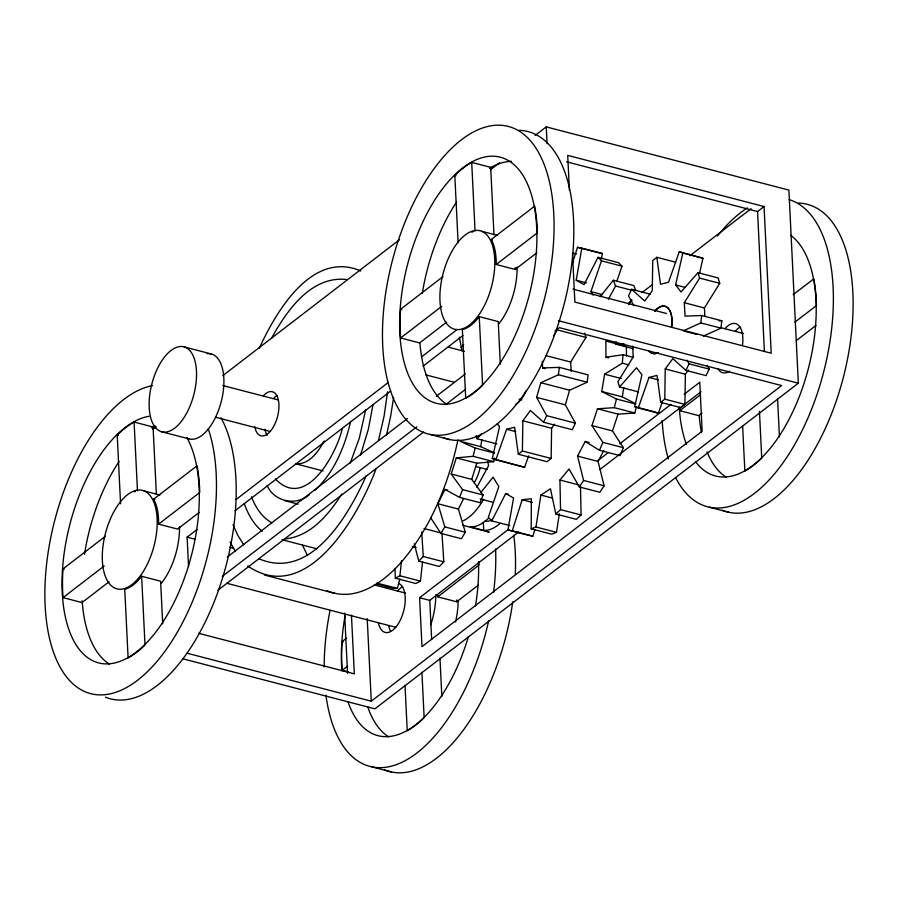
<?xml version="1.0" encoding="UTF-8"?>
<svg xmlns="http://www.w3.org/2000/svg" width="898" height="898" viewBox="0 0 898 898"><rect width="100%" height="100%" fill="white"/><g stroke="black" fill="none" stroke-linecap="round" stroke-linejoin="round"><path stroke-width="1.35" d="M559.353 513.712L556.491 532.346L551.731 534.187L531.201 528.832L531.347 498.749L522.176 499.737L512.253 530.864L507.942 530L513.555 497.997L505.709 493.574L491.734 520.862L509.705 525.543M497.2 423.587L499.524 426.606L492.317 458.496L495.853 459.821L506.607 429.255L514.644 427.257L518.303 454.22L522.4 450.976L522.849 420.78L530.426 410.487L543.548 422.228L572.284 429.715L575.382 423.16L565.358 404.852L569.579 390.203L587.157 382.234L588.067 374.859L559.319 367.372L542.65 367.956L542.28 361.254M518.303 454.22L547.039 461.707L551.148 458.463L551.596 428.267L554.616 424.148M638.321 391.876L619.541 386.982L636.491 367.731L641.924 374.78L634.706 406.659L638.254 407.984L648.996 377.429L657.033 375.42L660.692 402.383L664.789 399.15L665.238 368.955L672.815 358.65L685.937 370.391L706.064 375.633L709.162 369.078L707.153 365.419M660.692 402.383L680.807 407.625L684.916 404.392L685.365 374.197L688.396 370.077M635.683 404.033L616.432 399.015L601.75 391.517L604.601 374.185L622.325 363.207L623.01 354.721L633.281 357.404M387.577 391.741L384.131 416.01L378.451 440.536M394.952 568.445L395.333 578.177L399.913 575.786L401.563 560.678M395.333 578.177L415.864 583.52L420.444 581.129L422.543 561.912M575.382 423.16L546.646 415.673L536.622 397.365L540.832 382.716L558.41 374.747L559.319 367.372M633.258 348.693L615.815 344.147L616.118 341.689M683.232 330.879L700.81 322.921L701.72 315.535L721.835 320.777L720.926 328.152L703.347 336.121M393.616 397.365L390.641 416.313L386.443 435.384M373.029 404.504L368.281 429.536L360.468 455.252M531.201 528.832L535.96 526.991L540.865 495.067L550.463 488.77L555.806 513.993L576.336 519.347L581.073 514.969L580.501 486.716M494.405 452.828L480.733 446.654L481.833 439.762M365.666 409.802L359.312 438.202L350.242 463.121M635.739 403.741L622.28 396.871L623.818 387.532M616.724 281.579L621.988 266.178L618.554 262.687L598.023 257.333L584.048 284.632L576.202 280.21L581.814 248.207L577.504 247.332L572.542 262.901M601.413 258.882L602.345 253.55L581.814 248.207M457.946 439.863C448.832 482.282 432.353 524.084 404.796 558.006C386.791 580.209 356.731 603.535 327.04 590.716M350.613 421.51C344.81 446.699 334.337 472.135 315.164 490.117M704.863 316.006L704.414 307.958L719.736 283.33L718.108 277.942L697.993 272.7L681.043 291.962L675.61 284.913L682.828 253.023L679.281 251.698L668.527 282.253L660.49 284.262L656.842 257.299L675.622 262.194M699.643 272.88L702.943 258.265L679.281 251.698M463.75 498.345L458.407 509.087L465.344 532.267L461.392 538.721L440.862 533.367L444.813 526.913L437.876 503.733L445.004 489.421L459.529 497.369L480.06 502.712L483.158 495.011L462.627 489.657L451.189 474.009L456.296 457.857L473.167 456.307L475.121 448.035L460.203 441.311L480.733 446.654M456.296 457.857L476.827 463.2L493.698 461.662L494.529 458.115M603.849 450.482L598.068 461.437L604.118 485.807L599.864 492.284L579.333 486.929L583.588 480.452L577.537 456.083L585.238 441.479L599.494 450.291L620.024 455.634L623.38 447.687L602.85 442.344L591.95 425.585L597.496 408.792L614.311 407.658L616.432 399.015M597.496 408.792L618.026 414.146L634.841 413.001L636.356 406.839M376.363 583.992L393.055 588.336L397.343 588.392L399.79 579.154M342.183 428.907C336.582 453.535 305.769 511.142 275.327 478.847M483.158 495.011L471.719 479.364L476.827 463.2M507.942 530L532.783 536.218L534.849 529.73M623.38 447.687L612.481 430.939L618.026 414.146M593.084 295.15L590.929 291.626L601.458 260.835L598.023 257.333M495.853 459.821L524.6 467.308L528.63 455.847M638.254 407.984L658.369 413.226L662.398 401.765M375.936 469.115C359.256 514.408 307.206 607.16 247.758 565.953M459.529 497.369L462.627 489.657M599.494 450.291L602.85 442.344M366.305 475.614C348.839 514.588 311.146 581.096 259.14 558.837M259.376 348.02C276.214 311.426 312.111 250.026 360.794 270.96M543.548 422.228L546.646 415.673M650.376 294.185L631.597 289.291L628.499 295.846L633.842 305.612M685.937 370.391L689.035 363.836L687.037 360.177M324.088 441.008C318.408 451.615 309.226 464.94 295.588 463.738M271.51 338.288C286.743 310.596 311.258 275.248 347.133 279.57M476.816 487.356L488.613 465.624L487.681 461.583M608.361 299.303L615.568 286.024L613.334 280.243L600.178 296.643M628.892 304.647L631.507 299.82M553.572 335.785L557.22 329.914L585.967 337.401L570.645 362.04L571.173 371.424M701.72 315.535L685.051 316.13L684.298 302.716L699.621 278.088L697.993 272.7M341.846 494.001C328.713 514.487 310.562 536.611 284.621 538.968M480.812 492.497L493.081 477.186L498.828 486.581L488.299 517.371L491.734 520.862M461.033 347.795L463.671 344.596M555.806 513.993L560.543 509.626L559.937 480.026L569.04 469.037L579.333 486.929M496.74 443.915L477.152 438.808L481.609 433.745M424.013 528.518L441.973 533.199L443.803 561.845L439.335 566.481L418.805 561.127L423.272 556.502L421.712 531.942M656.842 257.299L652.734 260.532L652.285 290.739L644.719 301.032L631.597 289.291M152.84 429.435L156.173 426.876M222.85 375.6L399.554 239.699M490.678 169.621L499.569 162.785M535.129 135.43L546.242 126.887L788.893 190.095L798.333 383.21L374.926 708.836L182.44 658.694M109.096 581.736L82.021 602.569L63.04 597.619A127.134 62.725 -75.4 0 1 63.028 568.861L105.324 536.319M153.659 499.153L197.044 465.781A127.134 62.725 -75.4 0 1 199.738 492.486L158.587 524.14A50.849 25.088 -75.4 0 0 153.659 499.153L154.849 499.456M446.699 322.101L419.624 342.924L400.643 337.974A127.134 62.725 -75.4 0 1 400.631 309.215L442.927 276.685M491.262 239.508L534.647 206.147A127.134 62.725 -75.4 0 1 537.341 232.851L496.19 264.495A50.849 25.088 -75.4 0 0 491.262 239.508L492.452 239.811M63.04 597.619L104.202 565.965M400.643 337.974L441.805 306.33M199.221 512.421L177.568 529.09L158.587 524.14M496.19 264.495L515.171 269.445L536.836 252.787M188.546 566.526L187.11 537.161L197.122 529.472M236.039 499.546L388.351 382.402M421.701 356.742L457.284 329.386M235.085 510.738L390.742 391.034M422.98 366.238L463.009 335.459M227.306 557.041L407.423 418.513M436.327 396.287L465.231 374.051M222.3 576.404L416.773 426.842M445.666 404.616L465.669 389.227M217.911 590.244L423.665 432.005M554.908 331.081L559.353 327.658L781.653 385.568L371.267 701.192L186.919 653.16M628.746 302.794L632.08 300.224M642.092 292.524L652.094 284.823M689.911 255.75L751.076 208.706M566.616 161.808L757.553 211.546L764.052 206.54L771.225 353.24L574.877 302.087L572.486 253.191M348.098 671.872L342.172 670.335A127.134 62.725 -75.4 0 1 342.149 641.565L346.493 638.231M793.17 294.701L813.779 278.851A127.134 62.725 -75.4 0 1 816.473 305.556L794.809 322.214M684.197 394.222L699.766 382.245L702.157 431.197L421.981 646.672L419.591 597.72L508.537 529.315M597.484 460.91L608.597 452.368M619.71 443.814L670.862 404.482M419.591 597.72L429.76 600.369L518.707 531.964M599.864 469.553L701.035 391.741M342.172 670.335L347.582 666.17M478.353 585.137L456.689 601.795L437.708 596.856L478.87 565.201A127.134 62.725 -75.4 0 0 478.757 561.677M679.539 407.254A127.134 62.725 -75.4 0 0 679.775 410.689L700.35 394.862M702 413.136L698.756 415.639L679.775 410.689M796.459 340.488L815.956 325.491M309.249 494.798C295.88 506.371 274.238 501.668 267.11 485.504M626.456 355.821L626.389 346.381L605.858 341.027L605.982 357.213L623.01 354.721M719.062 320.878L721.835 320.777M615.815 344.147L624.155 343.855M602.345 253.55L577.504 247.332M764.052 206.54L567.704 155.388L569.411 190.32M458.103 242.786L454.815 175.424A127.134 62.725 -75.4 0 1 471.708 162.415L490.69 167.354L493.979 234.692M454.815 175.424L455.993 175.727M682.828 253.023L702.943 258.265M699.621 278.088L719.736 283.33M572.666 253.045L576.516 254.044M601.458 260.835L621.988 266.178M481.721 231.291A50.849 25.088 -75.4 0 1 480.408 312.583A50.849 25.088 -75.4 0 1 439.897 296.071A50.849 25.088 -75.4 0 1 481.721 231.291L497.481 235.399M675.61 284.913L685.006 287.349M613.334 280.243L633.865 285.586L635.649 290.211M684.298 302.716L704.414 307.958M615.568 286.024L632.248 290.368M576.202 280.21L586.461 282.881M590.929 291.626L602.468 294.634M572.98 289.134L666.395 313.469M720.555 327.579L743.578 333.573M700.81 322.921L720.926 328.152M684.568 331.227L696.635 334.382M558.399 320.709L798.333 383.21M689.035 363.836L709.162 369.078M479.251 316.646L482.608 385.354A127.134 62.725 -75.4 0 1 465.714 398.33L462.347 329.588A50.849 25.088 -75.4 0 0 479.251 316.646L498.233 321.585L500.309 364.195M665.238 368.955L685.365 374.197M605.982 357.213L608.552 357.887M622.325 363.207L628.735 364.88M400.631 309.215L401.81 309.518M648.996 377.429L658.391 379.876M545.816 355.563L570.645 362.04M604.601 374.185L621.281 378.529M664.789 399.15L684.916 404.392M542.65 367.956L545.266 368.64M558.41 374.747L587.157 382.234M448.259 347.144L464.468 351.365M601.75 391.517L622.28 396.871M634.706 406.659L653.486 411.553M540.832 382.716L569.579 390.203M614.311 407.658L634.841 413.001M536.622 397.365L565.358 404.852M425.877 374.893L454.253 382.279M519.1 399.172L521.805 399.879M591.95 425.585L612.481 430.939M522.849 420.78L551.596 428.267M585.238 441.479L589.088 442.49M506.607 429.255L515.755 431.646M184.18 346.909A43.901 21.664 -75.4 0 1 185.19 415.74A43.901 21.664 -75.4 0 1 149.135 405.312A43.901 21.664 -75.4 0 1 184.18 346.909L211.558 354.036M577.537 456.083L598.068 461.437M522.4 450.976L551.148 458.463M430.075 434.441L449.819 439.593M709.386 507.213L729.142 512.354M475.121 448.035L494.36 453.052M222.749 385.523L278.279 399.98M583.588 480.452L604.118 485.807M492.317 458.496L524.6 467.308M473.167 456.307L493.698 461.662M559.937 480.026L579.188 485.043M475.513 466.41L487.064 469.418M540.865 495.067L552.405 498.076M451.189 474.009L471.719 479.364M215.7 417.289L269.883 431.399M505.709 493.574L508.279 494.237M560.543 509.626L581.073 514.969M522.176 499.737L532.435 502.409M445.004 489.421L447.574 490.084M480.273 498.962L493.103 502.308M296.273 463.952L323.112 470.945M120.568 503.8L117.211 435.059A127.134 62.725 -75.4 0 1 134.094 422.049L153.075 426.999L156.375 494.338M535.96 526.991L556.491 532.346M161.494 431.736L188.872 438.864M437.876 503.733L458.407 509.087M512.253 530.864L532.783 536.218M499.58 523.848A58.37 28.803 -75.4 0 1 483.719 530.404L470.294 526.913A58.37 28.803 -75.4 0 0 487.951 518.73M117.211 435.059L118.39 435.373M462.773 525.229L489.208 532.121A58.37 28.803 -75.4 0 1 486.581 531.302M444.813 526.913L465.344 532.267M284.767 500.646L298.181 504.148M412.339 546.545L416.189 547.544M423.272 556.502L443.803 561.845M144.118 490.937A50.849 25.088 -75.4 0 1 142.804 572.228A50.849 25.088 -75.4 0 1 102.293 555.716A50.849 25.088 -75.4 0 1 144.118 490.937L159.878 495.034M282.028 539.72L316.915 548.813M399.913 575.786L420.444 581.129M376.812 583.049L397.343 588.392M229.506 547.241L233.57 548.308M374.286 584.957L405.413 593.073M187.11 537.161L194.743 539.148M264.427 575.034L334.864 593.376M226.689 583.24L395.838 627.298M141.637 576.28L145.005 645A127.134 62.725 -75.4 0 1 128.111 657.976L124.743 589.234A50.849 25.088 -75.4 0 0 141.637 576.28L160.619 581.231L162.706 623.829M63.028 568.861L64.207 569.164M342.149 641.565L343.339 641.879M198.604 633.292L354.328 673.859L351.455 615.186M371.783 766.847L391.539 771.988M654.833 411.901L658.369 413.226M271.87 522.816C261.812 517.327 255.47 507.112 251.418 496.717M262.104 531.257C253.483 524.163 248.005 514.049 244.278 503.688M243.706 544.727L237.925 535.601L233.009 524.87M430.692 517.753L440.862 533.367M235.321 551.406L230.101 541.977M307.576 555.593L302.458 545.221M619.541 386.982L617.914 381.605L633.236 356.966L632.63 346.235M584.665 333.102L585.967 337.401M476.176 435.586L477.152 438.808M414.259 543.773L418.805 561.127M459.349 337.177L461.954 350.568M777.556 398.42L779.442 436.899M757.553 211.546L764.378 351.253M759.45 411.34L761.74 458.07A127.134 62.725 -75.4 0 1 744.846 471.046L742.624 425.674M546.242 126.887L547.062 143.68M471.708 162.415L475.064 231.123M483.326 522.288L483.719 530.404M439.953 658.066L441.838 696.545M429.76 600.369L431.669 639.533M421.914 672.355L424.137 717.715A127.134 62.725 -75.4 0 1 407.232 730.691L405.02 685.32M367.226 618.621L371.267 701.192M344.608 613.199L347.548 673.275M134.094 422.049L137.461 490.768M513.768 535.287A158.912 78.407 -75.4 0 1 515.295 574.361M512.758 601.795A158.912 78.407 -75.4 0 1 384.782 769.934M495.595 548.97A158.912 78.407 -75.4 0 1 493.563 592.534M488.647 620.787A158.912 78.407 -75.4 0 1 401.092 762.694A158.912 78.407 -75.4 0 1 325.94 695.119M324.189 666.945A158.912 78.407 -75.4 0 1 329.936 611.022M388.666 736.865A127.134 62.725 -75.4 0 1 367.641 706.614M478.488 562.058A127.134 62.725 -75.4 0 1 475.469 606.004M468.453 636.469A127.134 62.725 -75.4 0 1 406.177 731.039A127.134 62.725 -75.4 0 1 347.896 701.473M341.925 670.851A127.134 62.725 -75.4 0 1 345.191 615.298M458.115 600.526A50.849 25.088 -75.4 0 1 455.522 621.988M435.799 594.712A50.849 25.088 -75.4 0 1 430.703 624.997M456.712 599.954A50.849 25.088 -75.4 0 1 456.689 601.795M437.73 595.004A50.849 25.088 -75.4 0 1 437.708 596.856M208.28 428.817A158.912 78.407 -75.4 0 1 148.338 670.784A158.912 78.407 -75.4 0 1 44.9 590.457A158.912 78.407 -75.4 0 1 152.604 385.59M220.987 417.738A158.912 78.407 -75.4 0 1 212.68 605.488A158.912 78.407 -75.4 0 1 105.47 697.174M186.964 437.753A127.134 62.725 -75.4 0 1 151.942 636.85A127.134 62.725 -75.4 0 1 62.041 585.788A127.134 62.725 -75.4 0 1 149.147 416.279M109.354 664.105A127.134 62.725 -75.4 0 1 82.167 600.717M84.513 554.279A127.134 62.725 -75.4 0 1 119.064 461.516M152.009 427.863A127.134 62.725 -75.4 0 1 155.5 425.933M152.02 427.605A127.134 62.725 -75.4 0 1 153.075 426.999M134.307 491.823A50.849 25.088 -75.4 0 1 135.374 491.397M179.499 526.778A50.849 25.088 -75.4 0 1 161.146 583.532M518.909 130.333A158.912 78.407 -75.4 0 1 564.898 301.144A158.912 78.407 -75.4 0 1 443.073 437.528M446.957 404.459A127.134 62.725 -75.4 0 1 419.961 343.586M422.318 293.32A127.134 62.725 -75.4 0 1 456.667 201.87M489.612 168.218A127.134 62.725 -75.4 0 1 511.501 161.337M489.623 167.96A127.134 62.725 -75.4 0 1 490.69 167.354M471.91 232.189A50.849 25.088 -75.4 0 1 472.977 231.763M517.102 267.133A50.849 25.088 -75.4 0 1 498.749 323.886M515.183 267.593A50.849 25.088 -75.4 0 1 515.171 269.445M798.232 203.094A158.912 78.407 -75.4 0 1 844.221 373.905A158.912 78.407 -75.4 0 1 722.385 510.289M789.196 199.648A158.912 78.407 -75.4 0 1 810.445 412.036A158.912 78.407 -75.4 0 1 675.812 477.994M668.381 458.979A158.912 78.407 -75.4 0 1 662.163 420.59M717.513 236.017A158.912 78.407 -75.4 0 1 747.394 207.887M726.269 477.22A127.134 62.725 -75.4 0 1 707.052 451.851M701.484 432.578A127.134 62.725 -75.4 0 1 699.284 416.346M790.667 235.265A127.134 62.725 -75.4 0 1 796.829 402.742A127.134 62.725 -75.4 0 1 695.445 461.55M686.375 444.308A127.134 62.725 -75.4 0 1 679.27 407.411M263.462 395.692A22.764 11.236 -75.4 0 1 278.526 400.834A22.764 11.236 -75.4 0 1 269.849 431.826A22.764 11.236 -75.4 0 1 254.785 426.685M267.11 435.306A22.764 11.236 -75.4 0 1 264.955 429.334M273.632 398.342A22.764 11.236 -75.4 0 1 276.943 395.524M390.518 630.968A25.402 12.538 -75.4 0 1 388.654 625.85M397.511 591.03A25.402 12.538 -75.4 0 1 402.607 586.731M398.622 583.453A25.402 12.538 -75.4 0 1 400.059 620.63A25.402 12.538 -75.4 0 1 378.485 623.201M387.341 588.381A25.402 12.538 -75.4 0 1 388.643 586.966M735.114 331.384A25.402 12.538 -75.4 0 1 740.21 327.085M724.944 328.735A25.402 12.538 -75.4 0 1 738.538 325.301A25.402 12.538 -75.4 0 1 742.444 345.472M729.479 371.177A25.402 12.538 -75.4 0 1 717.951 368.685M654.732 311.179A24.392 12.033 -75.4 0 1 667.786 307.891A24.392 12.033 -75.4 0 1 671.524 327.242M657.897 352.633A24.392 12.033 -75.4 0 1 648.861 350.804M654.855 311.213A24.392 12.033 -75.4 0 1 667.899 307.913A24.392 12.033 -75.4 0 1 671.648 327.276M658.021 352.667A24.392 12.033 -75.4 0 1 648.985 350.837M483.618 499.254A58.37 28.803 -75.4 0 1 463.222 520.806M480.149 467.802A28.455 14.042 -75.4 0 1 474.312 482.697M491.767 520.234A49.031 24.19 -75.4 0 1 484.83 521.233M207.146 353.7A43.901 21.664 -75.4 0 1 221.559 400.362A43.901 21.664 -75.4 0 1 186.795 438.022M526.026 390.72A24.392 12.033 -75.4 0 1 515.508 404.459M509.087 382.11A158.912 78.407 -75.4 0 0 513.218 128.066A158.912 78.407 -75.4 0 0 382.503 330.498A158.912 78.407 -75.4 0 0 509.087 382.11M500.927 361.737A127.134 62.725 -75.4 0 0 504.227 158.497A127.134 62.725 -75.4 0 0 399.655 320.44A127.134 62.725 -75.4 0 0 500.927 361.737"/></g></svg>
